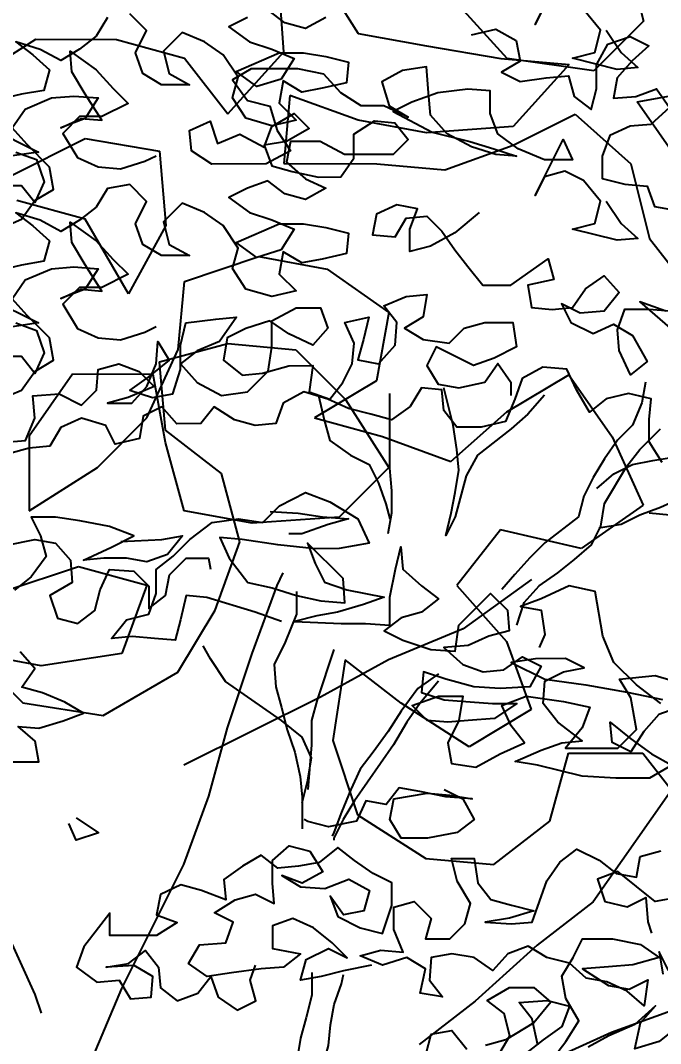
# Model space of a CAD drawing. Header units: millimetres. Extents: x 684983 to 685377, y 990360 to 990509.
# Drawn here: x 685191.382 to 685191.703, y 990448.373 to 990448.886 of the extents above; entities that cross this region are included whole.
import ezdxf

# ---------------------------------------------------------------- set-up
doc = ezdxf.new("R2010")
doc.units = ezdxf.units.MM
doc.header["$PDMODE"] = 35
doc.header["$PDSIZE"] = 0.2
for name, color, linetype in [('ANJILI', 7, 'Continuous'), ('dim', 7, 'Continuous'), ('MAHAGONY', 7, 'Continuous')]:
    doc.layers.add(name, color=color, linetype=linetype)
doc.styles.add('DIM', font='ARIALN.TTF', dxfattribs={"width": 0.8, "height": 1})
doc.dimstyles.get("Standard").update_dxf_attribs({"dimtxt": 1, "dimasz": 0.18, "dimexe": 0.18, "dimexo": 0.0625, "dimgap": 0.09, "dimtad": 0, "dimrnd": 0.05, "dimzin": 0, "dimdsep": 46, "dimtxsty": 'DIM', "dimcen": 0.09, "dimse1": 1, "dimse2": 1, "dimsd1": 1, "dimsd2": 1, "dimadec": 0, "dimazin": 0, "dimtfac": 1, "dimtix": 1, "dimtofl": 0, "dimtmove": 2, "dimatfit": 3, "dimfxl": 0, "dimtolj": 1, "dimtzin": 0, "dimarcsym": 0})

# ---------------------------------------------------------------- blocks, each defined once
blk = doc.blocks.new('*D58')
at = {"layer": 'Defpoints', "color": 0, "transparency": 16777216}
for p in [(685177.08947, 990451.441), (685192.34647, 990448.83217), (685192.10547, 990447.83)]:
    blk.add_point(p, dxfattribs=at)
at = {"layer": 'dim', "color": 0, "transparency": 16777216, "insert": (685184.83847, 990450.63767), "char_height": 1, "attachment_point": 5, "rotation": 346.4784, "style": 'DIM'}
blk.add_mtext('\\A1;15.45', dxfattribs=at)
blk = doc.blocks.new('seee')
at = {"color": 84}
for p, q in [((11691.843, -2865.278, 6505.241), (11692.514, -2867.971, 6505.241)), ((11679.501, -2869.08, 6505.241), (11679.28, -2865.939, 6505.241)), ((11680.626, -2865.941, 6505.241), (11682.194, -2868.41, 6505.241)), ((11687.577, -2869.312, 6505.241), (11685.336, -2866.842, 6505.241)), ((11692.514, -2867.971, 6505.241), (11690.718, -2869.764, 6505.241)), ((11682.194, -2868.41, 6505.241), (11684.661, -2868.861, 6505.241)), ((11668.059, -2870.192, 6505.241), (11670.528, -2868.623, 6505.241)), ((11670.528, -2868.623, 6505.241), (11673.445, -2868.626, 6505.241)), ((11673.445, -2868.626, 6505.241), (11675.912, -2869.301, 6505.241)), ((11684.661, -2868.861, 6505.241), (11687.353, -2869.312, 6505.241)), ((11675.912, -2869.301, 6505.241), (11677.48, -2871.322, 6505.241)), ((11677.48, -2871.322, 6505.241), (11679.501, -2869.08, 6505.241)), ((11687.353, -2869.312, 6505.241), (11689.821, -2869.538, 6505.241)), ((11690.718, -2869.764, 6505.241), (11687.577, -2869.312, 6505.241)), ((11689.821, -2869.538, 6505.241), (11687.799, -2871.78, 6505.241)), ((11692.287, -2870.887, 6505.241), (11694.755, -2870.44, 6505.241)), ((11679.724, -2870.651, 6505.241), (11679.498, -2873.118, 6505.241)), ((11682.191, -2871.55, 6505.241), (11679.724, -2870.651, 6505.241)), ((11693.855, -2873.131, 6505.241), (11692.287, -2870.887, 6505.241)), ((11684.659, -2872.001, 6505.241), (11682.191, -2871.55, 6505.241)), ((11687.799, -2872.453, 6505.241), (11690.043, -2871.333, 6505.241)), ((11690.043, -2871.333, 6505.241), (11692.061, -2873.13, 6505.241)), ((11687.799, -2871.78, 6505.241), (11684.659, -2872.001, 6505.241)), ((11669.627, -2873.558, 6505.241), (11672.32, -2872.214, 6505.241)), ((11672.32, -2872.214, 6505.241), (11675.012, -2872.666, 6505.241)), ((11675.012, -2872.666, 6505.241), (11675.233, -2875.358, 6505.241)), ((11685.33, -2873.348, 6505.241), (11687.799, -2872.453, 6505.241)), ((11679.498, -2873.118, 6505.241), (11682.863, -2873.121, 6505.241)), ((11682.863, -2873.121, 6505.241), (11685.33, -2873.348, 6505.241)), ((11692.061, -2873.13, 6505.241), (11692.731, -2875.822, 6505.241)), ((11672.317, -2875.131, 6505.241), (11669.85, -2874.456, 6505.241)), ((11673.885, -2877.824, 6505.241), (11672.317, -2875.131, 6505.241)), ((11675.233, -2875.358, 6505.241), (11673.885, -2877.824, 6505.241)), ((11692.731, -2875.822, 6505.241), (11694.3, -2877.843, 6505.241)), ((11675.905, -2877.377, 6505.241), (11678.597, -2876.483, 6505.241)), ((11678.597, -2876.483, 6505.241), (11681.065, -2876.933, 6505.241)), ((11681.065, -2876.933, 6505.241), (11683.307, -2878.506, 6505.241)), ((11675.678, -2879.845, 6505.241), (11675.905, -2877.377, 6505.241)), ((11683.307, -2878.506, 6505.241), (11682.856, -2880.973, 6505.241)), ((11675.005, -2880.293, 6505.241), (11677.473, -2879.622, 6505.241)), ((11677.473, -2879.622, 6505.241), (11679.94, -2879.849, 6505.241)), ((11674.554, -2882.312, 6505.241), (11675.678, -2879.845, 6505.241)), ((11679.94, -2879.849, 6505.241), (11681.733, -2881.645, 6505.241)), ((11675.227, -2882.761, 6505.241), (11675.005, -2880.293, 6505.241)), ((11671.863, -2880.739, 6505.241), (11670.291, -2882.981, 6505.241)), ((11674.78, -2880.741, 6505.241), (11671.863, -2880.739, 6505.241)), ((11675.226, -2883.21, 6505.241), (11674.78, -2880.741, 6505.241)), ((11687.566, -2882.099, 6505.241), (11689.81, -2880.755, 6505.241)), ((11689.81, -2880.755, 6505.241), (11691.379, -2883, 6505.241)), ((11682.856, -2880.973, 6505.241), (11680.611, -2882.317, 6505.241)), ((11681.733, -2881.645, 6505.241), (11683.301, -2884.114, 6505.241)), ((11685.545, -2883.892, 6505.241), (11687.566, -2882.099, 6505.241)), ((11672.758, -2884.105, 6505.241), (11674.554, -2882.312, 6505.241)), ((11680.611, -2882.317, 6505.241), (11683.078, -2882.992, 6505.241)), ((11670.291, -2882.981, 6505.241), (11670.289, -2885.673, 6505.241)), ((11677.244, -2884.333, 6505.241), (11675.227, -2882.761, 6505.241)), ((11683.078, -2882.992, 6505.241), (11685.545, -2883.892, 6505.241)), ((11691.379, -2883, 6505.241), (11692.498, -2885.469, 6505.241)), ((11675.897, -2885.678, 6505.241), (11675.226, -2883.21, 6505.241)), ((11670.289, -2885.673, 6505.241), (11672.758, -2884.105, 6505.241)), ((11683.301, -2884.114, 6505.241), (11681.505, -2885.907, 6505.241)), ((11677.915, -2886.801, 6505.241), (11677.244, -2884.333, 6505.241)), ((11692.498, -2885.469, 6505.241), (11690.253, -2887.037, 6505.241)), ((11678.364, -2886.129, 6505.241), (11675.897, -2885.678, 6505.241)), ((11681.505, -2885.907, 6505.241), (11678.364, -2886.129, 6505.241)), ((11687.337, -2886.361, 6505.241), (11685.765, -2888.379, 6505.241)), ((11690.253, -2887.037, 6505.241), (11687.337, -2886.361, 6505.241)), ((11677.015, -2889.268, 6505.241), (11677.915, -2886.801, 6505.241)), ((11669.389, -2888.588, 6505.241), (11672.081, -2887.693, 6505.241)), ((11672.081, -2887.693, 6505.241), (11674.548, -2888.369, 6505.241)), ((11679.26, -2888.373, 6505.241), (11679.484, -2887.925, 6505.241)), ((11688.457, -2888.157, 6505.241), (11685.988, -2889.949, 6505.241)), ((11674.548, -2888.369, 6505.241), (11673.649, -2890.836, 6505.241)), ((11678.36, -2890.84, 6505.241), (11679.26, -2888.373, 6505.241)), ((11685.765, -2888.379, 6505.241), (11687.558, -2890.4, 6505.241)), ((11675.667, -2891.51, 6505.241), (11677.015, -2889.268, 6505.241)), ((11685.988, -2889.949, 6505.241), (11683.295, -2891.069, 6505.241)), ((11687.558, -2890.4, 6505.241), (11688.453, -2892.868, 6505.241)), ((11670.732, -2891.282, 6505.241), (11668.265, -2890.831, 6505.241)), ((11668.265, -2890.831, 6505.241), (11670.058, -2892.627, 6505.241)), ((11673.649, -2890.836, 6505.241), (11670.732, -2891.282, 6505.241)), ((11677.46, -2893.531, 6505.241), (11678.36, -2890.84, 6505.241)), ((11683.295, -2891.069, 6505.241), (11680.826, -2892.412, 6505.241)), ((11681.725, -2891.067, 6505.241), (11681.273, -2893.983, 6505.241)), ((11683.742, -2892.639, 6505.241), (11681.725, -2891.067, 6505.241)), ((11672.974, -2893.078, 6505.241), (11675.667, -2891.51, 6505.241)), ((11670.058, -2892.627, 6505.241), (11672.974, -2893.078, 6505.241)), ((11680.826, -2892.412, 6505.241), (11675.889, -2894.876, 6505.241)), ((11686.209, -2894.212, 6505.241), (11683.742, -2892.639, 6505.241)), ((11688.453, -2892.868, 6505.241), (11686.209, -2894.212, 6505.241)), ((11676.785, -2895.998, 6505.241), (11677.46, -2893.531, 6505.241)), ((11681.273, -2893.983, 6505.241), (11682.168, -2896.676, 6505.241)), ((11689.122, -2896.907, 6505.241), (11689.798, -2894.44, 6505.241)), ((11689.798, -2894.44, 6505.241), (11692.49, -2894.442, 6505.241)), ((11692.49, -2894.442, 6505.241), (11694.058, -2896.463, 6505.241)), ((11693.835, -2895.341, 6505.241), (11690.69, -2899.825, 6505.241)), ((11675.885, -2898.465, 6505.241), (11676.785, -2895.998, 6505.241)), ((11682.168, -2896.676, 6505.241), (11684.635, -2898.249, 6505.241)), ((11687.102, -2898.475, 6505.241), (11689.122, -2896.907, 6505.241)), ((11673.638, -2902.95, 6505.241), (11675.885, -2898.465, 6505.241)), ((11684.635, -2898.249, 6505.241), (11687.102, -2898.475, 6505.241)), ((11690.69, -2899.825, 6505.241), (11688.67, -2901.393, 6505.241)), ((11669.377, -2900.702, 6505.241), (11670.497, -2903.171, 6505.241)), ((11688.67, -2901.393, 6505.241), (11686.424, -2903.41, 6505.241)), ((11672.514, -2905.641, 6505.241), (11673.638, -2902.95, 6505.241)), ((11670.497, -2903.171, 6505.241), (11670.721, -2903.844, 6505.241)), ((11686.424, -2903.41, 6505.241), (11684.404, -2904.979, 6505.241)), ((11691.359, -2904.536, 6505.241), (11693.827, -2903.641, 6505.241)), ((11688.89, -2905.656, 6505.241), (11691.359, -2904.536, 6505.241))]:
    blk.add_line(p, q, dxfattribs=at)
blk = doc.blocks.new('TREE30')
at = {"color": 3, "flags": 128}
for points in [[(0.18953, 2.89847), (0.19755, 2.88646), (0.20656, 2.87847), (0.19555, 2.87746), (0.17153, 2.88344), (0.18353, 2.88645), (0.18653, 2.89846), (0.17751, 2.90947)], [(0.15649, 2.91145), (0.15149, 2.90144), (0.16648, 2.93147)], [(0.03939, 2.90534), (0.02839, 2.89932), (0.01738, 2.90231), (0.00836, 2.90931)], [(-0.00264, 2.9053), (-0.01265, 2.90028), (-0.00163, 2.89229), (0.01039, 2.8883), (0.0224, 2.8833), (0.0154, 2.87229), (0.0024, 2.86827), (-0.00862, 2.87627), (0.01439, 2.8863), (0.0274, 2.88631), (0.03941, 2.88432), (0.05143, 2.88133), (0.05044, 2.87032), (0.03743, 2.8673), (0.02642, 2.86529), (0.01641, 2.87129), (0.01442, 2.85927), (0.02343, 2.85027), (0.01042, 2.84726), (-0.00359, 2.85125), (-0.01061, 2.86225), (-0.00762, 2.87327), (-0.01563, 2.88527), (-0.02565, 2.89227), (-0.03766, 2.89726), (-0.04766, 2.88724), (-0.04465, 2.87523), (-0.03363, 2.86924), (-0.04865, 2.86922), (-0.05866, 2.87522), (-0.06267, 2.88623), (-0.05668, 2.89824), (-0.0657, 2.90724)], [(-0.07771, 2.90523), (-0.0837, 2.89521), (-0.0927, 2.8882), (-0.10271, 2.88219), (-0.11372, 2.88818), (-0.12673, 2.89217), (-0.11772, 2.88518), (-0.10871, 2.87718), (-0.1117, 2.86616), (-0.12371, 2.86415), (-0.13671, 2.86114)], [(-0.1407, 2.84612), (-0.11467, 2.83313), (-0.12868, 2.83112)], [(-0.12668, 2.83312), (-0.11567, 2.82913), (-0.11165, 2.81712), (-0.11665, 2.80611), (-0.12366, 2.81511), (-0.13767, 2.8151)], [(-0.13565, 2.79208), (-0.12365, 2.7971), (-0.11665, 2.80711), (-0.10665, 2.81312), (-0.10866, 2.82513), (-0.12068, 2.83713), (-0.12869, 2.84613), (-0.1217, 2.85615), (-0.10769, 2.86216), (-0.09568, 2.86318), (-0.08267, 2.86219), (-0.08967, 2.85117), (-0.10267, 2.84616), (-0.09167, 2.85117), (-0.08066, 2.85018), (-0.08968, 2.86418), (-0.09669, 2.87619), (-0.09771, 2.8872), (-0.08368, 2.8772), (-0.07467, 2.8672), (-0.06665, 2.8592), (-0.08066, 2.85218), (-0.09267, 2.85217), (-0.10167, 2.84315), (-0.09365, 2.83015), (-0.08264, 2.82516), (-0.07062, 2.82417), (-0.05762, 2.82818), (-0.05162, 2.83119)], [(0.11739, 2.89592), (0.13039, 2.89893), (0.14141, 2.89294), (0.14342, 2.88193), (0.13342, 2.87592), (0.14343, 2.87092), (0.15744, 2.87294), (0.16945, 2.87395), (0.17246, 2.86294), (0.18148, 2.85594), (0.18447, 2.86696), (0.18446, 2.87997), (0.19045, 2.89098), (0.20246, 2.895), (0.21247, 2.89), (0.20347, 2.88199), (0.19547, 2.87297), (0.19348, 2.86196), (0.20549, 2.86297), (0.2165, 2.86699), (0.22351, 2.85698), (0.21351, 2.84797), (0.2025, 2.84696), (0.1915, 2.84194), (0.1875, 2.83093), (0.18752, 2.81892), (0.19953, 2.81593), (0.21154, 2.81494), (0.21555, 2.80393), (0.22656, 2.80194)], [(0.21968, 2.66682), (0.21267, 2.67782), (0.21265, 2.68983), (0.21365, 2.70084), (0.20163, 2.70383), (0.18962, 2.70082), (0.18062, 2.69381), (0.17361, 2.70581), (0.16859, 2.71681), (0.15558, 2.7178), (0.14458, 2.71179), (0.14058, 2.70078), (0.13559, 2.68876), (0.12258, 2.68575), (0.10957, 2.68573), (0.10256, 2.69474), (0.10155, 2.70574), (0.09054, 2.70673), (0.08454, 2.69672), (0.07454, 2.68971), (0.06353, 2.6927), (0.05151, 2.69569), (0.0405, 2.70068), (0.02748, 2.70468), (0.01648, 2.69866), (0.01249, 2.68765), (0.00148, 2.68664), (-0.00953, 2.68963), (-0.02055, 2.69662), (-0.02755, 2.68761), (-0.04056, 2.6876), (-0.04857, 2.6966), (-0.05858, 2.69159), (-0.06057, 2.67957), (-0.07358, 2.67656), (-0.07859, 2.68656), (-0.0916, 2.69055), (-0.10261, 2.68554), (-0.1086, 2.67553), (-0.11961, 2.67452), (-0.13062, 2.6715)], [(-0.13463, 2.6775), (-0.12162, 2.67852), (-0.11663, 2.69053), (-0.11764, 2.70254), (-0.10363, 2.70355), (-0.09161, 2.69756), (-0.08361, 2.70557), (-0.08262, 2.71658), (-0.07161, 2.7196), (-0.0606, 2.7156), (-0.05259, 2.7076), (-0.06659, 2.70159), (-0.0776, 2.69857), (-0.06459, 2.69859), (-0.05659, 2.7076), (-0.0516, 2.71962), (-0.05061, 2.73163), (-0.04459, 2.72162), (-0.05559, 2.71261), (-0.0656, 2.70559), (-0.05358, 2.7016), (-0.04257, 2.70361), (-0.03858, 2.71663), (-0.03859, 2.72964), (-0.0356, 2.74165), (-0.01959, 2.74367), (-0.00858, 2.74468), (-0.01758, 2.73166), (-0.02958, 2.72664), (-0.03859, 2.71963), (-0.02957, 2.70963), (-0.01655, 2.70263), (-0.00254, 2.70465), (0.00846, 2.71567), (0.01045, 2.72868), (0.01043, 2.74269), (0.02344, 2.74971), (0.03645, 2.74972), (0.04046, 2.73872), (0.03247, 2.7297), (0.01945, 2.73569), (0.00943, 2.74269), (-0.00357, 2.73868), (-0.01358, 2.73366), (-0.01557, 2.72165), (-0.00555, 2.71365), (0.00546, 2.71466), (0.01946, 2.71868), (0.03248, 2.71869), (0.03049, 2.70468), (0.0415, 2.70068), (0.0485, 2.7097), (0.05349, 2.71971), (0.05448, 2.73072), (0.04947, 2.74173), (0.06248, 2.74474), (0.05949, 2.73273), (0.05649, 2.72172), (0.0675, 2.71972), (0.0765, 2.72974), (0.07749, 2.74175), (0.07048, 2.75075), (0.08248, 2.75577), (0.09349, 2.75678), (0.0915, 2.74477), (0.0815, 2.73875), (0.09151, 2.73276), (0.10553, 2.73077), (0.11353, 2.73878), (0.12453, 2.7418), (0.13954, 2.74181), (0.14156, 2.7288), (0.12955, 2.72278), (0.11855, 2.71877), (0.09852, 2.72876), (0.09353, 2.71875), (0.09954, 2.70874), (0.11055, 2.70675), (0.12456, 2.70977), (0.13156, 2.71978), (0.13857, 2.70978), (0.13858, 2.70278)], [(0.18953, 2.80691), (0.19755, 2.79491), (0.20656, 2.78691), (0.19555, 2.7859), (0.17153, 2.79188), (0.18353, 2.79489), (0.18653, 2.80691), (0.17751, 2.81791), (0.16749, 2.8229), (0.15649, 2.81989), (0.15149, 2.80988), (0.16648, 2.83992), (0.17149, 2.82891), (0.15648, 2.8289), (0.14246, 2.83489), (0.13145, 2.84289), (0.12743, 2.85389), (0.12742, 2.8659), (0.11541, 2.86689), (0.0994, 2.86488), (0.08539, 2.85986), (0.07539, 2.85485), (0.09642, 2.84386), (0.11644, 2.83887), (0.12945, 2.83488), (0.14147, 2.83089), (0.13045, 2.83188), (0.11744, 2.83587), (0.10442, 2.84286), (0.09541, 2.85286), (0.09439, 2.86487), (0.09338, 2.87888), (0.08037, 2.87687), (0.06937, 2.87085), (0.07338, 2.85785), (0.0834, 2.85185), (0.07038, 2.85784), (0.05837, 2.85783), (0.04735, 2.86483), (0.03834, 2.87483), (0.02432, 2.87782), (-0.0007, 2.8778), (-0.0107, 2.87178), (-0.00268, 2.86078), (0.00933, 2.85779), (0.01334, 2.84478), (0.02036, 2.83378), (0.00736, 2.82676), (-0.02167, 2.82673), (-0.03269, 2.83373), (-0.0337, 2.84474), (-0.02269, 2.84975), (-0.01868, 2.83775), (-0.00667, 2.84276), (0.00635, 2.83577), (0.01034, 2.84678), (0.02234, 2.8538), (0.03036, 2.8458), (0.01835, 2.83878), (0.00635, 2.83677), (0.01036, 2.82576), (0.02137, 2.82277), (0.03539, 2.81978), (0.0474, 2.81979), (0.05439, 2.82981), (0.05438, 2.84282), (0.06538, 2.84983), (0.07639, 2.84884), (0.08341, 2.83984), (0.07541, 2.83183), (0.04939, 2.8318), (0.03637, 2.8388), (0.02036, 2.83878), (0.01836, 2.82777), (0.02838, 2.81877), (0.03939, 2.81378), (0.02839, 2.80776), (0.01738, 2.81076), (0.00836, 2.81775), (-0.00264, 2.81374), (-0.01265, 2.80873), (-0.00163, 2.80073), (0.01039, 2.79674), (0.0224, 2.79174), (0.0154, 2.78073), (0.0024, 2.77671), (-0.00862, 2.78471), (0.01439, 2.79474), (0.0274, 2.79475), (0.03941, 2.79276), (0.05143, 2.78977), (0.05044, 2.77876), (0.03743, 2.77574), (0.02642, 2.77373), (0.01641, 2.77973), (0.01442, 2.76772), (0.02343, 2.75872), (0.01042, 2.7557), (-0.00359, 2.75969), (-0.01061, 2.7707), (-0.00762, 2.78171), (-0.01563, 2.79371), (-0.02565, 2.80071), (-0.03766, 2.8057), (-0.04766, 2.79568), (-0.04465, 2.78368), (-0.03363, 2.77768), (-0.04865, 2.77767), (-0.05866, 2.78366), (-0.06267, 2.79467), (-0.05668, 2.80669), (-0.0657, 2.81568), (-0.07771, 2.81367), (-0.0837, 2.80366), (-0.0927, 2.79664), (-0.10271, 2.79063), (-0.11372, 2.79662), (-0.12673, 2.80062), (-0.11772, 2.79362), (-0.10871, 2.78562), (-0.1117, 2.77461), (-0.12371, 2.77259), (-0.13671, 2.76958)], [(-0.1407, 2.75456), (-0.11467, 2.74158), (-0.12868, 2.73956)], [(-0.12668, 2.74157), (-0.11567, 2.73757), (-0.11165, 2.72557), (-0.11665, 2.71455), (-0.12366, 2.72355), (-0.13767, 2.72354)], [(-0.13565, 2.70052), (-0.12365, 2.70554), (-0.11665, 2.71555), (-0.10665, 2.72157), (-0.10866, 2.73358), (-0.12068, 2.74557), (-0.12869, 2.75457), (-0.1217, 2.76459), (-0.10769, 2.77061), (-0.09568, 2.77162), (-0.08267, 2.77063), (-0.08967, 2.75961), (-0.10267, 2.7546), (-0.09167, 2.75961), (-0.08066, 2.75862), (-0.08968, 2.77263), (-0.09669, 2.78463), (-0.09771, 2.79564), (-0.08368, 2.78564), (-0.07467, 2.77564), (-0.06665, 2.76764), (-0.08066, 2.76062), (-0.09267, 2.76061), (-0.10167, 2.7516), (-0.09365, 2.73859), (-0.08264, 2.7336), (-0.07062, 2.73261), (-0.05762, 2.73662), (-0.05162, 2.73963)], [(0.12148, 2.80084), (0.10847, 2.78982), (0.09547, 2.7828), (0.08446, 2.77979), (0.08445, 2.7918), (0.08845, 2.80281), (0.07743, 2.80481), (0.06643, 2.79979), (0.06444, 2.78878), (0.07645, 2.78779), (0.08245, 2.7978), (0.09345, 2.79882), (0.10147, 2.79082), (0.10848, 2.78081), (0.1155, 2.77181), (0.12351, 2.76181), (0.13853, 2.76183), (0.15853, 2.77586), (0.16154, 2.76485), (0.14753, 2.76183), (0.14955, 2.74983), (0.16056, 2.74883), (0.17156, 2.74985), (0.17856, 2.75986), (0.18856, 2.76688), (0.19658, 2.75788), (0.18858, 2.74786), (0.17557, 2.74685), (0.16556, 2.75184), (0.17057, 2.74184), (0.18259, 2.73584), (0.19359, 2.74086), (0.20361, 2.73486), (0.21163, 2.72086), (0.20262, 2.71384), (0.19661, 2.72685), (0.1956, 2.73786), (0.19959, 2.74887), (0.2126, 2.74888), (0.22561, 2.74789)], [(0.22161, 2.74789), (0.20759, 2.75288), (0.22362, 2.73888)], [(0.01559, 2.58156), (0.00157, 2.58655), (-0.02446, 2.59453), (-0.03547, 2.59553), (-0.03846, 2.58251), (-0.04145, 2.5715), (-0.05246, 2.57249), (-0.06447, 2.57348), (-0.07548, 2.57247), (-0.06748, 2.58248), (-0.05548, 2.5855), (-0.05148, 2.59651), (-0.0515, 2.60952), (-0.04249, 2.61654), (-0.0335, 2.62555), (-0.02149, 2.63457), (-0.00748, 2.63659), (0.00553, 2.6346), (0.01453, 2.64361), (0.02853, 2.65063), (0.04155, 2.64564), (0.05657, 2.63664), (0.06259, 2.62364), (0.04658, 2.62062), (0.03357, 2.62061), (0.01355, 2.62259), (-0.00547, 2.62558), (-0.01748, 2.62657), (-0.01247, 2.61556), (-0.00245, 2.60256), (0.01057, 2.59957), (0.02358, 2.59558), (0.03659, 2.59259), (0.04961, 2.5916), (0.04859, 2.60461), (0.02956, 2.62361), (0.03357, 2.6126), (0.03859, 2.6026), (0.0506, 2.59861), (0.07062, 2.59462), (0.05962, 2.59061), (0.04561, 2.58659), (0.0346, 2.58458), (0.02259, 2.58157), (0.04761, 2.58059), (0.06063, 2.5806), (0.07364, 2.57961), (0.07362, 2.59462), (0.07661, 2.60964), (0.0796, 2.62165), (0.08062, 2.60964), (0.09063, 2.60064), (0.09965, 2.59365), (0.09065, 2.58663), (0.07964, 2.58362), (0.07064, 2.57661), (0.08065, 2.57161), (0.09567, 2.56662), (0.10868, 2.56563), (0.11067, 2.57965), (0.12767, 2.59668), (0.13668, 2.58768), (0.13769, 2.57667), (0.12669, 2.57366), (0.11568, 2.56864), (0.10267, 2.56763), (0.11269, 2.55863), (0.1237, 2.55464), (0.13471, 2.55565), (0.14471, 2.56266), (0.15473, 2.55767), (0.14873, 2.54665), (0.13272, 2.54564), (0.11871, 2.54662), (0.10369, 2.55061), (0.09168, 2.55461), (0.09068, 2.5436), (0.1027, 2.5396), (0.11671, 2.53862), (0.12872, 2.53763), (0.14173, 2.53764), (0.12973, 2.52962), (0.11572, 2.52861), (0.10471, 2.5276), (0.0937, 2.52859), (0.08569, 2.53659), (0.09969, 2.5416), (0.11271, 2.54162), (0.11072, 2.5286), (0.10472, 2.51659), (0.10673, 2.50558), (0.11975, 2.50359), (0.13275, 2.51061), (0.14576, 2.51662), (0.13874, 2.52563), (0.13373, 2.53663), (0.14673, 2.54165), (0.16675, 2.53866), (0.18077, 2.53567), (0.17678, 2.52466), (0.16778, 2.51364), (0.1958, 2.51367), (0.2058, 2.52369), (0.20278, 2.5407), (0.19677, 2.5507), (0.21578, 2.55272), (0.23581, 2.54673)], [(0.22881, 2.53572), (0.2178, 2.5317), (0.2098, 2.52269), (0.20281, 2.51167), (0.1928, 2.51667), (0.19179, 2.52768), (0.2028, 2.51868), (0.21382, 2.51068), (0.22483, 2.50469), (0.21283, 2.49767), (0.19482, 2.49765), (0.1768, 2.49864), (0.15277, 2.50462), (0.14076, 2.50661), (0.15477, 2.51263), (0.16577, 2.51664), (0.17678, 2.51765), (0.16376, 2.52765), (0.15575, 2.53765), (0.15674, 2.54966), (0.16674, 2.55468), (0.17775, 2.55669), (0.16773, 2.56168), (0.15172, 2.56167), (0.13871, 2.55965), (0.15673, 2.55066), (0.17876, 2.54768), (0.20078, 2.5437), (0.2198, 2.53971)], [(0.2188, 2.53771), (0.20578, 2.54771), (0.19376, 2.5597), (0.18774, 2.57371), (0.18371, 2.59773), (0.1697, 2.60072), (0.15469, 2.5937), (0.14369, 2.58968), (0.1547, 2.58769), (0.15671, 2.57468), (0.15372, 2.56767)], [(-0.07053, 2.62452), (-0.04851, 2.62554), (-0.0375, 2.62755), (-0.0455, 2.61753), (-0.0565, 2.61352), (-0.06752, 2.61551), (-0.07953, 2.6155), (-0.09053, 2.61449), (-0.07553, 2.62151), (-0.06352, 2.62753), (-0.07654, 2.63252), (-0.09255, 2.63551), (-0.10557, 2.6375), (-0.11858, 2.63748), (-0.11357, 2.62748), (-0.11055, 2.61647), (-0.11855, 2.60546), (-0.12755, 2.59844)], [(-0.13158, 2.62246), (-0.11657, 2.62548), (-0.10555, 2.62348), (-0.09754, 2.61448), (-0.09653, 2.60248), (-0.10853, 2.59546), (-0.10452, 2.58345), (-0.09351, 2.58046), (-0.0845, 2.58747), (-0.08151, 2.59849), (-0.07652, 2.6095), (-0.06351, 2.60851), (-0.05549, 2.60051), (-0.05548, 2.5885), (-0.04648, 2.59552), (-0.04449, 2.60653), (-0.03549, 2.61554), (-0.02348, 2.61555), (-0.02247, 2.60955)], [(0.00953, 2.6406), (0.02454, 2.63962), (0.03755, 2.63763), (0.05157, 2.63664), (0.04056, 2.63363), (0.02655, 2.62861), (0.01955, 2.6286)], [(-0.12847, 2.50636), (-0.11446, 2.50638), (-0.11647, 2.51738), (-0.12548, 2.52538), (-0.11447, 2.52439), (-0.10146, 2.52841), (-0.09046, 2.53242), (-0.10047, 2.53842), (-0.11249, 2.54341), (-0.1235, 2.5464), (-0.1165, 2.55642), (-0.12452, 2.56542)], [(0.0638, 2.39745), (0.04879, 2.39443), (0.03678, 2.39142), (0.02577, 2.38941), (0.02876, 2.40042), (0.04077, 2.40643), (0.05078, 2.40144), (0.04277, 2.40944), (0.03275, 2.41744), (0.02174, 2.42243), (0.01073, 2.41842), (0.01074, 2.40641), (0.02576, 2.40342), (0.01676, 2.3964), (0.00475, 2.39539), (-0.01126, 2.39338), (-0.02427, 2.39136), (-0.03429, 2.39836), (-0.02829, 2.40837), (-0.01428, 2.40939), (-0.01029, 2.4204), (-0.0203, 2.42539), (-0.0093, 2.43241), (0.00171, 2.43542), (0.01172, 2.43043), (0.01071, 2.44144), (0.0107, 2.45345), (0.0197, 2.46146), (0.03071, 2.45847), (0.03773, 2.44747), (0.02672, 2.44145), (0.01571, 2.44544), (0.02572, 2.43945), (0.03874, 2.43846), (0.05174, 2.44348), (0.06276, 2.43748), (0.05977, 2.42647), (0.04876, 2.42446), (0.04174, 2.43446), (0.04576, 2.42345), (0.05777, 2.41746), (0.06979, 2.41447), (0.07478, 2.42949), (0.07476, 2.4415), (0.06475, 2.44649), (0.05474, 2.45349), (0.04572, 2.46049), (0.03572, 2.45247), (0.02471, 2.45046), (0.01371, 2.44945), (0.00469, 2.45644), (-0.00531, 2.45043), (-0.01531, 2.44341), (-0.0143, 2.43241), (-0.02732, 2.4374), (-0.03833, 2.44039), (-0.04933, 2.43538), (-0.05133, 2.42437), (-0.04031, 2.42037), (-0.05132, 2.41336), (-0.07634, 2.41333), (-0.07635, 2.42534), (-0.09034, 2.40732), (-0.09434, 2.3963), (-0.08332, 2.38831), (-0.07131, 2.38932), (-0.0653, 2.37931), (-0.05429, 2.38033), (-0.0533, 2.39134), (-0.06331, 2.39733), (-0.07832, 2.39632), (-0.06632, 2.39833), (-0.05731, 2.40534), (-0.0503, 2.39634), (-0.04929, 2.38533), (-0.04028, 2.37834), (-0.02927, 2.38235), (-0.02227, 2.39136), (-0.01826, 2.38036), (-0.00824, 2.37336), (0.00176, 2.37838), (-0.00125, 2.38938), (0.00174, 2.39739)], [(0.22293, 2.39459), (0.21792, 2.4046), (0.21993, 2.39259)], [(0.22796, 2.36457), (0.21796, 2.35655), (0.20496, 2.35254), (0.20795, 2.36655), (0.21594, 2.37557), (0.20494, 2.36555), (0.19094, 2.35953), (0.17993, 2.35352)], [(0.09286, 2.34943), (0.09586, 2.36045), (0.10686, 2.36246), (0.11488, 2.35246)], [(0.1309, 2.34747), (0.13789, 2.35948), (0.13488, 2.37149), (0.12587, 2.37849), (0.13787, 2.38551), (0.15088, 2.38552), (0.1599, 2.37752), (0.1509, 2.3665), (0.13589, 2.35748), (0.12489, 2.35447)], [(0.15291, 2.35449), (0.1499, 2.3685), (0.14288, 2.3775), (0.15789, 2.37852), (0.16991, 2.37553), (0.16591, 2.36451), (0.15591, 2.3575), (0.14691, 2.35048)], [(0.15792, 2.34349), (0.16792, 2.35651), (0.17492, 2.36752), (0.1679, 2.37953), (0.16589, 2.39154), (0.17188, 2.40155), (0.17688, 2.41156), (0.19289, 2.41158), (0.20791, 2.40859), (0.21792, 2.40159), (0.20391, 2.39758), (0.1909, 2.39656), (0.17689, 2.39555), (0.19091, 2.38656), (0.20192, 2.38456), (0.21193, 2.38958), (0.20994, 2.37556), (0.20092, 2.38356), (0.18991, 2.38856), (0.1789, 2.39055), (0.16988, 2.39855), (0.15787, 2.40154), (0.14786, 2.40753), (0.13685, 2.40352), (0.12885, 2.39451), (0.11884, 2.4015), (0.10683, 2.40349), (0.09582, 2.40148), (0.09483, 2.38947), (0.10184, 2.38047), (0.08983, 2.38246), (0.09282, 2.39547), (0.08281, 2.40147), (0.0698, 2.39745), (0.05779, 2.40245), (0.06879, 2.40546), (0.0808, 2.40447), (0.07579, 2.41648), (0.07578, 2.42849), (0.08678, 2.4315), (0.0958, 2.4225), (0.09281, 2.41149), (0.10582, 2.4115), (0.11382, 2.41951), (0.11681, 2.43052), (0.10979, 2.44253), (0.10678, 2.45454), (0.11879, 2.45455), (0.1208, 2.44154), (0.12782, 2.43254), (0.13883, 2.42954), (0.15084, 2.42655), (0.13784, 2.42254), (0.12483, 2.42052), (0.13884, 2.41954), (0.14985, 2.42055), (0.15783, 2.44257), (0.16483, 2.45259), (0.17383, 2.4596), (0.18585, 2.45361), (0.19486, 2.44661), (0.20587, 2.44462), (0.20786, 2.45563), (0.21887, 2.45864)], [(0.2279, 2.43363), (0.21589, 2.43162), (0.19586, 2.44761), (0.18486, 2.4436), (0.18887, 2.43159), (0.20088, 2.4286), (0.21089, 2.43361), (0.2119, 2.4206), (0.21391, 2.4146)]]:
    blk.add_lwpolyline(points, dxfattribs=at)
at = {"color": 15, "flags": 128}
for points in [[(0.21063, 2.70985), (0.20864, 2.69884), (0.20365, 2.68682), (0.19565, 2.67881), (0.18865, 2.66879), (0.18266, 2.65878), (0.17766, 2.64877), (0.17467, 2.63775), (0.15667, 2.62372), (0.14867, 2.61571), (0.14067, 2.6067), (0.13367, 2.59868)], [(0.07352, 2.70372), (0.07356, 2.66368), (0.07457, 2.65167), (0.07458, 2.63966), (0.07259, 2.62865)], [(0.1566, 2.70279), (0.1476, 2.69278), (0.1386, 2.68476), (0.12059, 2.67073), (0.1146, 2.65972), (0.10861, 2.63769), (0.10362, 2.62768), (0.10661, 2.63969), (0.1086, 2.6507), (0.11059, 2.66272), (0.10958, 2.67372), (0.10757, 2.68673), (0.10255, 2.70675)], [(0.03549, 2.70268), (0.03851, 2.68967), (0.04152, 2.67867), (0.05254, 2.67067), (0.06255, 2.66567), (0.06756, 2.65567), (0.07158, 2.64466), (0.07359, 2.63666)], [(0.1417, 2.57967), (0.14569, 2.59169), (0.15369, 2.6007), (0.16369, 2.60772), (0.17269, 2.61473), (0.18169, 2.62275), (0.18668, 2.63276), (0.18868, 2.64477), (0.20067, 2.6648), (0.20766, 2.67381), (0.21866, 2.68483)], [(0.18466, 2.65278), (0.19366, 2.66079), (0.20367, 2.6658), (0.21468, 2.66782), (0.22668, 2.66983), (0.23969, 2.67184), (0.2507, 2.67586), (0.2537, 2.67586)], [(0.18568, 2.63176), (0.19769, 2.63377), (0.2077, 2.63878), (0.2187, 2.6428), (0.22971, 2.64781), (0.24271, 2.65283), (0.25472, 2.65884), (0.26572, 2.66386), (0.27373, 2.66587)], [(0.2127, 2.63979), (0.22371, 2.6388), (0.24873, 2.63882), (0.26074, 2.63583), (0.27175, 2.63484), (0.29678, 2.63486)], [(0.02358, 2.59758), (0.02359, 2.58557), (0.0176, 2.57055), (0.0116, 2.55854), (0.01262, 2.54653), (0.01563, 2.53552), (0.01864, 2.52351), (0.02266, 2.51151), (0.02567, 2.4985), (0.02668, 2.48749), (0.0267, 2.47048)], [(0.02668, 2.48449), (0.02968, 2.4965), (0.03167, 2.50851), (0.02665, 2.51952), (0.01563, 2.52852), (-0.01441, 2.54951), (-0.02243, 2.56151), (-0.02644, 2.56851)], [(0.04362, 2.56657), (0.03464, 2.53954), (0.03165, 2.52853), (0.03166, 2.51552), (0.03067, 2.50251), (0.02968, 2.4915)], [(0.09968, 2.55361), (0.08868, 2.5456), (0.07968, 2.53358), (0.07269, 2.52256), (0.06469, 2.51155), (0.05769, 2.50253), (0.0527, 2.49152), (0.04771, 2.4795), (0.04371, 2.46849), (0.04271, 2.46649)], [(0.09969, 2.54961), (0.08969, 2.53759), (0.08269, 2.52758), (0.0757, 2.51556), (0.05471, 2.48551), (0.04871, 2.4755), (0.04372, 2.46549), (0.04372, 2.46449)], [(0.10274, 2.49156), (0.11276, 2.48657), (0.11877, 2.47556), (0.10977, 2.46855), (0.09376, 2.46553), (0.07975, 2.46552), (0.07373, 2.47552), (0.07572, 2.48653), (0.09374, 2.48955), (0.10575, 2.48856), (0.11776, 2.48657), (0.10375, 2.48756), (0.08973, 2.49055), (0.07872, 2.49254), (0.07172, 2.48353), (0.06071, 2.48552), (0.05572, 2.47451), (0.04071, 2.47149), (0.0297, 2.47448), (0.02769, 2.47548)], [(0.03177, 2.39342), (0.03178, 2.38141), (0.02879, 2.36939), (0.0258, 2.35838), (0.02381, 2.34637), (0.02282, 2.33236), (0.02084, 2.31033), (0.02086, 2.28431), (0.0239, 2.25129), (0.02391, 2.23627), (0.02292, 2.22226), (0.02093, 2.20925), (0.02098, 2.16021), (0.015, 2.12717), (0.01401, 2.11616), (0.01202, 2.10415), (0.01003, 2.09314), (0.00603, 2.08413)], [(0.02204, 2.08915), (0.02203, 2.10316), (0.02702, 2.11518), (0.02999, 2.14821), (0.02998, 2.16022), (0.03197, 2.17223), (0.03397, 2.18324), (0.03396, 2.19525), (0.03495, 2.20726), (0.03493, 2.21927), (0.03592, 2.23128), (0.03583, 2.33137), (0.03782, 2.34338), (0.04082, 2.35439), (0.04181, 2.3654), (0.0438, 2.37641), (0.04779, 2.38742), (0.04879, 2.39243)]]:
    blk.add_lwpolyline(points, dxfattribs=at)
at = {"flags": 128}
blk.add_lwpolyline([(-0.09441, 2.47637), (-0.08239, 2.46837), (-0.0944, 2.46436), (-0.09841, 2.47336)], dxfattribs=at)

msp = doc.modelspace()

# ---------------------------------------------------------------- block references
at = {"layer": 'ANJILI', "xscale": 0.01386104931414437, "yscale": 0.01386104931414437, "zscale": 0.01386104931414437}
msp.add_blockref('seee', (685029.62406, 990488.63833, 98.652), dxfattribs=at)
at = {"layer": 'MAHAGONY', "color": 7, "xscale": 0.9355958136093464, "yscale": 0.9355958136093464, "zscale": 0.9355958136093464}
msp.add_blockref('TREE30', (685191.49847, 990446.169, 98.419), dxfattribs=at)

# ---------------------------------------------------------------- dimensions: what is measured, and where the dimension line sits
at = {"layer": 'dim'}
dim = msp.add_aligned_dim(p1=(685177.08947, 990451.441), p2=(685192.10547, 990447.83), distance=1.03074, dimstyle='Standard', dxfattribs=at)
dim.commit()
dim.dimension.update_dxf_attribs({"geometry": '*D58', "text_midpoint": (685184.83847, 990450.63767)})

doc.saveas('drawing.dxf')
